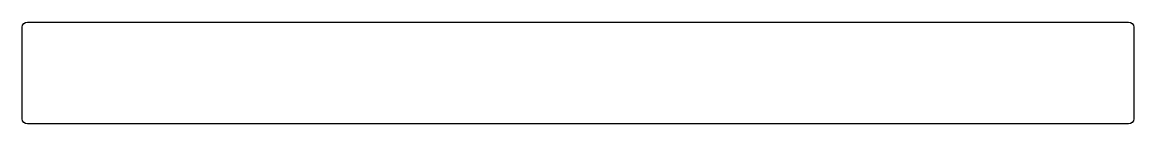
# Model space of a CAD drawing. Header units: millimetres. Extents: x -218 to 218, y -40 to 0.
import ezdxf

# ---------------------------------------------------------------- set-up
doc = ezdxf.new("R2010")
doc.units = ezdxf.units.MM
doc.layers.add('AddOn 1HE Cut Out Aussenkontur', color=7, linetype='Continuous')

msp = doc.modelspace()

# ---------------------------------------------------------------- linework, layer by layer
at = {"layer": 'AddOn 1HE Cut Out Aussenkontur', "color": 4, "linetype": 'Continuous', "transparency": 33554687}
for p, q in [((-215.5, 0), (215.5, 0)), ((-217.5, -38), (-217.5, -2)), ((217.5, -2), (217.5, -38)), ((215.5, -40), (-215.5, -40))]:
    msp.add_line(p, q, dxfattribs=at)
at = {"layer": 'AddOn 1HE Cut Out Aussenkontur', "color": 4, "linetype": 'Continuous', "transparency": 33554687, "extrusion": (0, 0, -1)}
for centre, start, end in [((215.5, -2), 0, 90), ((-215.5, -2), 90, 180), ((215.5, -38), 270, 0), ((-215.5, -38), 180, 270)]:
    msp.add_arc(centre, 2, start, end, dxfattribs=at)

doc.saveas('drawing.dxf')
